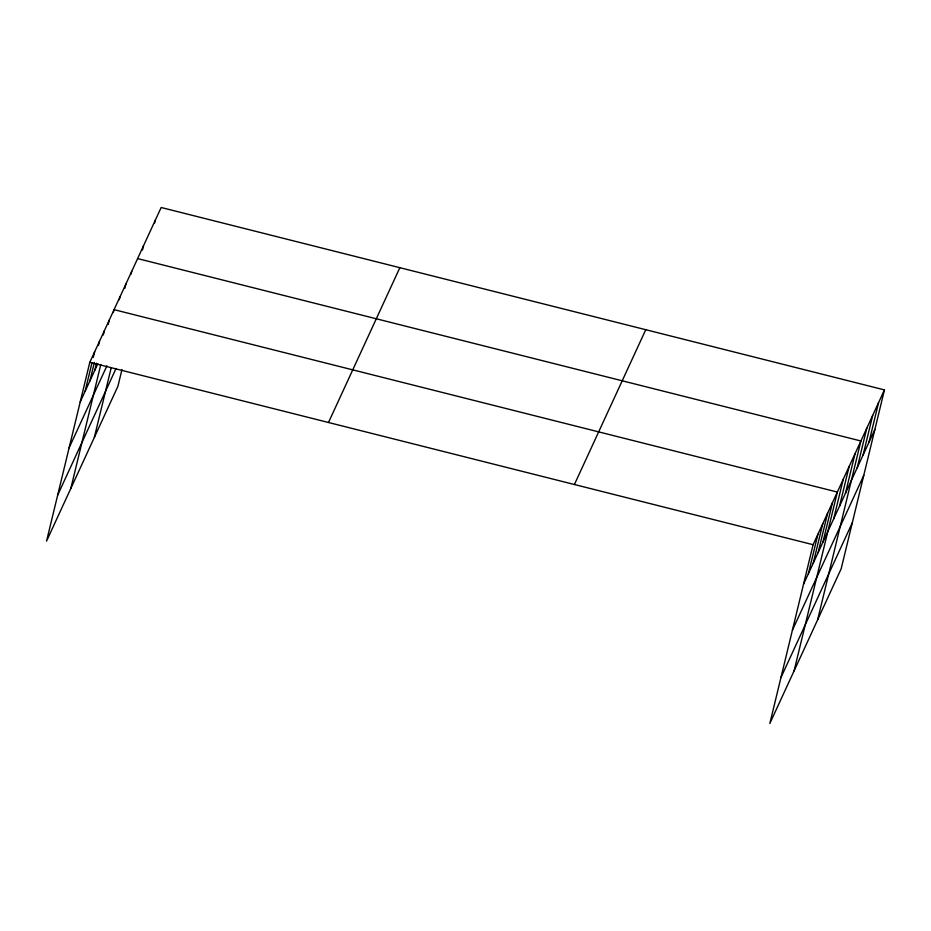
<?xml version="1.0" encoding="UTF-8"?>
<svg xmlns="http://www.w3.org/2000/svg" width="931" height="931" viewBox="0 0 931 931"><rect width="100%" height="100%" fill="white"/><g stroke="black" fill="none" stroke-linecap="round" stroke-linejoin="round"><path stroke-width="1.4" d="M884.45 389.903L813.089 544.705L769.832 723.503L841.193 568.701L884.45 389.903L161.168 207.497L89.807 362.299L46.55 541.097L117.911 386.295L121.949 369.584M85.082 391.346L91.925 363.078M93.286 357.423L94.659 351.778M89.935 380.814L94.38 362.45M98.488 345.482L99.512 341.246M94.787 370.294L96.498 363.23M103.341 334.962L104.365 330.714M108.194 324.43L109.218 320.194M70.814 488.472L100.792 364.556M113.384 312.49L114.071 309.662L837.353 492.068L794.096 670.867M119.273 299.724L119.959 296.896M124.824 288.366L125.848 284.118M131.05 274.18L131.737 271.352M94.357 437.384L111.208 367.768M142.478 250.043L143.502 245.807M154.593 223.091L155.279 220.263M808.364 573.752L817.942 534.173M813.217 563.22L822.795 523.653M818.07 552.7L827.647 513.121M822.923 542.168L832.5 502.6M833.664 518.87L843.242 479.302M839.553 506.103L849.13 466.524M845.441 493.325L855.019 453.758M817.639 619.79L860.896 440.98L137.613 258.585M857.218 467.781L866.784 428.213M863.107 455.015L872.673 415.435M868.984 442.237L878.561 402.669M80.229 401.878L97.825 363.718M69.115 447.823L106.925 365.813M57.664 495.152L116.072 368.443M328.492 422.488L399.853 267.686M574.404 484.516L645.765 329.702M803.511 584.272L874.872 429.47M792.397 630.217L863.759 475.415M780.946 677.559L852.307 522.756M89.807 362.299L813.089 544.705"/></g></svg>
